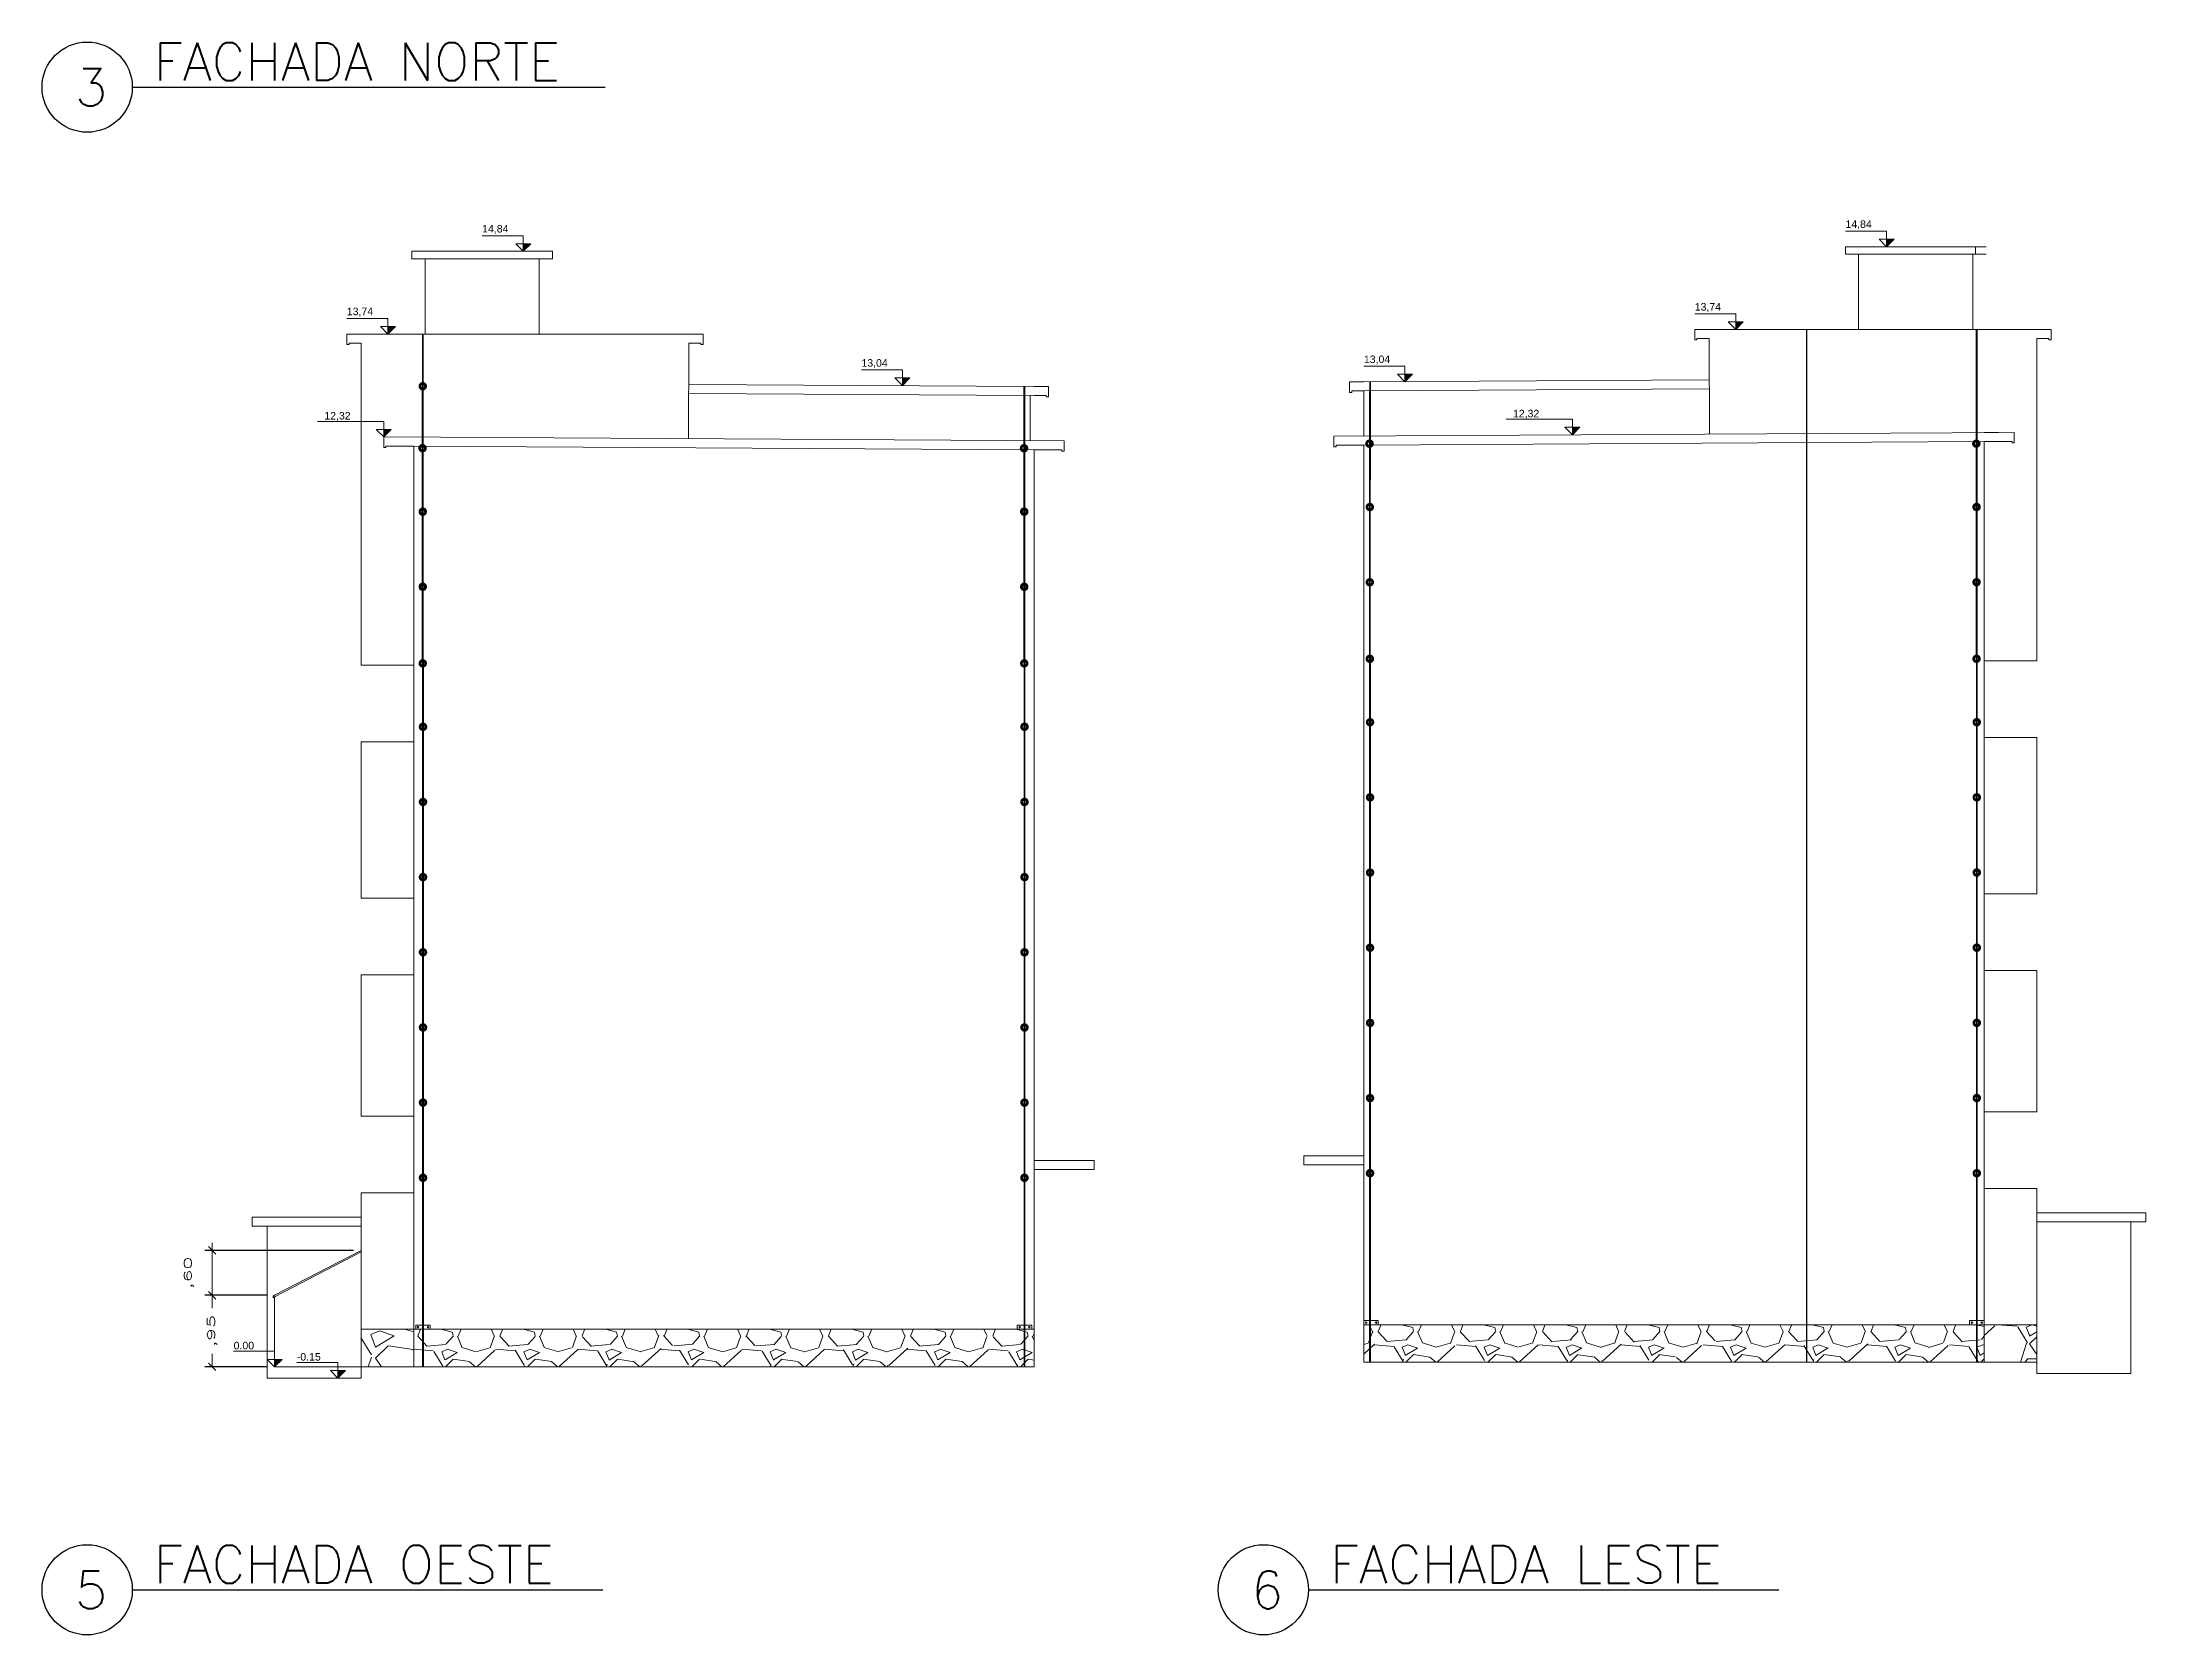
# Model space of a CAD drawing. Extents: x 0 to 11638, y -6007 to 0.
# Drawn here: x 10226.32 to 10254.29, y -3589.97 to -3568.78 of the extents above; entities that cross this region are included whole.
import ezdxf

# ---------------------------------------------------------------- set-up
doc = ezdxf.new("R2010")
doc.units = 0
doc.layers.get('0').update_dxf_attribs({"linetype": 'CONTINUOUS'})
doc.layers.get('Defpoints').update_dxf_attribs({"linetype": 'CONTINUOUS'})
for name, color, linetype in [('ARQ - Cotas', 1, 'CONTINUOUS'), ('ELE-BARRA CHATA ALUMÍNIO', 140, 'CONTINUOUS'), ('ELE-CX. INSPEÇÃO', 40, 'CONTINUOUS')]:
    doc.layers.add(name, color=color, linetype=linetype)
doc.layers.add('ARQ - Esquadrias', color=1, linetype='CONTINUOUS', lineweight=9)
doc.layers.add('ELE-FIXADOR GELCAM', color=160, linetype='CONTINUOUS', lineweight=20)
doc.styles.add('ARIAL', font='arial.ttf')
doc.styles.add('COTA', font='romans.shx', dxfattribs={"width": 2})
doc.styles.add('ROMANS', font='romans.shx', dxfattribs={"height": 0.3})
doc.dimstyles.new('COTA-COMLINHA', dxfattribs={"dimtxt": 0.001, "dimasz": 0.001, "dimexe": 0.001, "dimexo": 0.001, "dimgap": 0.001, "dimtad": 0, "dimzin": 4, "dimtxsty": 'COTA', "dimblk": 'OBLIQUE', "dimcen": 0.001, "dimclrd": 2, "dimclre": 2, "dimclrt": 2, "dimazin": 0, "dimtfac": 1, "dimtmove": 2, "dimatfit": 0, "dimldrblk": 'OBLIQUE', "dimfxl": 1, "dimtfill": 1, "dimtfillclr": 2, "dimlwd": -1, "dimarcsym": 0})

# ---------------------------------------------------------------- blocks, each defined once
blk = doc.blocks.new('_Oblique')
at = {"layer": 'ARQ - Esquadrias', "color": 0, "lineweight": -2}
blk.add_line((-0.5, -0.5), (0.5, 0.5), dxfattribs=at)
blk = doc.blocks.new('*D883')
at = {"layer": 'Defpoints', "color": 0, "lineweight": -2, "ltscale": 0.01, "transparency": 16777216}
for p in [(10228.578, -3585.452), (10229.408, -3585.452), (10229.408, -3586.404)]:
    blk.add_point(p, dxfattribs=at)
at = {"layer": 'ELE-FIXADOR GELCAM', "color": 2, "lineweight": -2, "ltscale": 0.01, "transparency": 16777216}
for p, q in [((10229.308, -3585.452), (10228.478, -3585.452)), ((10229.308, -3586.404), (10228.478, -3586.404))]:
    blk.add_line(p, q, dxfattribs=at)
at = {"layer": 'ELE-FIXADOR GELCAM', "color": 2, "ltscale": 0.01, "transparency": 16777216}
for p, q in [((10228.578, -3585.452), (10228.578, -3585.623)), ((10228.578, -3586.404), (10228.578, -3586.232))]:
    blk.add_line(p, q, dxfattribs=at)
at = {"layer": 'ELE-FIXADOR GELCAM', "color": 2, "ltscale": 0.01, "transparency": 16777216, "xscale": 0.1, "yscale": 0.1, "zscale": 0.1}
for p, rotation in [((10228.578, -3585.452), 90), ((10228.578, -3586.404), 270)]:
    blk.add_blockref('_Oblique', p, dxfattribs=dict(at, rotation=rotation))
at = {"layer": 'ELE-FIXADOR GELCAM', "color": 2, "lineweight": -3, "ltscale": 0.01, "transparency": 16777216, "insert": (10228.578, -3585.928), "char_height": 0.1, "attachment_point": 5, "rotation": 90, "style": 'COTA', "bg_fill": 3, "box_fill_scale": 1.1, "bg_fill_color": 9, "bg_fill_true_color": 13158600, "bg_fill_transparency": 0}
blk.add_mtext(',95', dxfattribs=at)
blk = doc.blocks.new('*D884')
at = {"layer": 'Defpoints', "color": 0, "lineweight": -2, "ltscale": 0.01, "transparency": 16777216}
for p in [(10228.578, -3584.854), (10230.558, -3584.854), (10229.408, -3585.452)]:
    blk.add_point(p, dxfattribs=at)
at = {"layer": 'ELE-FIXADOR GELCAM', "color": 2, "lineweight": -2, "ltscale": 0.01, "transparency": 16777216}
for p, q in [((10230.458, -3584.854), (10228.478, -3584.854)), ((10229.308, -3585.452), (10228.478, -3585.452))]:
    blk.add_line(p, q, dxfattribs=at)
at = {"layer": 'ELE-FIXADOR GELCAM', "color": 2, "ltscale": 0.01, "transparency": 16777216}
for p, q in [((10228.578, -3584.854), (10228.578, -3584.754)), ((10228.578, -3585.452), (10228.578, -3584.854)), ((10228.578, -3585.452), (10228.578, -3585.552))]:
    blk.add_line(p, q, dxfattribs=at)
at = {"layer": 'ELE-FIXADOR GELCAM', "color": 2, "ltscale": 0.01, "transparency": 16777216, "xscale": 0.1, "yscale": 0.1, "zscale": 0.1}
for p, rotation in [((10228.578, -3584.854), 270), ((10228.578, -3585.452), 90)]:
    blk.add_blockref('_Oblique', p, dxfattribs=dict(at, rotation=rotation))
at = {"layer": 'ELE-FIXADOR GELCAM', "color": 2, "lineweight": -3, "ltscale": 0.01, "transparency": 16777216, "insert": (10228.268, -3585.153), "char_height": 0.1, "attachment_point": 5, "rotation": 90, "style": 'COTA', "bg_fill": 3, "box_fill_scale": 1.1, "bg_fill_color": 9, "bg_fill_true_color": 13158600, "bg_fill_transparency": 0}
blk.add_mtext(',60', dxfattribs=at)

msp = doc.modelspace()

# ---------------------------------------------------------------- hatches: boundary and pattern name
at = {"lineweight": 5}
h = msp.add_hatch(dxfattribs=at)
h.set_pattern_fill('GRAVEL', color=0, scale=0.065)
h.set_pattern_definition([(228.0127875, (7574.44664, -5614.75181), (-13.208000001, -14.858999999), [0.2221189, -21.9898144]), (184.969741, (7574.29805, -5614.91691), (19.8119999922, 1.651000094), [0.3811631, -37.7351318]), (132.510447, (7573.91832, -5614.94993), (16.510000007, -18.1609999937), [0.268763, -26.6075698]), (267.273689, (7573.27443, -5615.36268), (1.6510000035, 33.0199999998), [0.3471029, -34.3631843]), (292.8336542, (7573.25792, -5615.70939), (-8.2550000007, 19.8119999997), [0.3403619, -33.695875]), (357.273689, (7573.39, -5616.02308), (-33.0199999998, 1.6510000035), [0.3471029, -34.3631843]), (37.6942405, (7573.73671, -5616.03959), (-21.462999999, -16.5100000012), [0.4590259, -45.44352495]), (72.2553284, (7574.09993, -5615.75892), (11.5570000031, 36.321999999), [0.4333677, -42.9034168]), (121.4295656, (7574.23201, -5615.34617), (-13.2080000019, 21.4629999988), [0.34827845, -34.4796047]), (175.2363583, (7574.0504, -5615.04899), (18.161, -1.651000003), [0.3976136, -19.483059]), (222.3974378, (7573.65416, -5615.015973), (-19.8119999994, -18.1610000007), [0.51420065, -50.9059021]), (138.814075, (7574.90892, -5615.3792), (-11.556999999, 9.906000001), [0.17550295, -17.3748678]), (171.4692344, (7574.77684, -5615.26362), (21.4630000006, -3.3019999963), [0.3338933, -33.05551535]), (225, (7574.4466, -5615.2141), (-2e-16, -1.651), [0.2334861, -2.1013805]), (203.1985905, (7574.33107, -5615.01597), (8.255, 3.302), [0.12573686, -12.4479045]), (291.80141, (7574.2155, -5615.0655), (-1.651, 4.953), [0.17781765, -8.71308944]), (30.963757, (7574.28154, -5615.2306), (4.953, 3.302), [0.2888078, -9.3380938]), (161.565051, (7574.5292, -5615.082), (3.302, -1.651), [0.20883664, -5.0120838]), (16.3895403, (7573.25792, -5615.0655), (16.51, 4.953), [0.2925572, -28.9632373]), (70.346176, (7573.53859, -5614.98295), (-6.6040000006, -18.1609999998), [0.2454393, -24.2984402]), (293.1985905, (7574.5292, -5614.75181), (-3.302, 8.255), [0.2514721, -12.3221693]), (343.6104597, (7574.62825, -5614.98295), (-16.5100000003, 4.9529999988), [0.2925572, -28.9632373]), (339.443955, (7573.25792, -5616.08912), (-8.255, 3.302), [0.2821229, -13.8240273]), (294.7751406, (7573.52208, -5616.18818), (-8.25500001, 18.1609999955), [0.2363869, -23.4023357]), (66.8014095, (7574.5457, -5616.40281), (3.302, 8.255), [0.2514721, -12.3221693]), (17.3540246, (7574.64476, -5616.17167), (-21.4629999996, -6.6040000014), [0.2767588, -27.3990444]), (69.443955, (7573.73671, -5616.40281), (-3.302, -8.255), [0.1410614, -13.96508874]), (101.309932, (7574.44664, -5616.4028), (-1.651, 6.604), [0.0841845, -8.3342967]), (165.963757, (7574.43013, -5616.32026), (4.953, -1.651), [0.3403619, -6.4668855]), (186.009006, (7574.09993, -5616.23771), (16.51, 1.6510000009), [0.31542355, -31.2268872]), (303.690068, (7574.28154, -5615.3792), (-1.651, 3.302), [0.2381105, -5.7146546]), (353.1572266, (7574.41362, -5615.57731), (28.0670000002, -3.3019999985), [0.4157119, -41.1554059]), (60.945396, (7574.82637, -5615.62684), (-6.604, -11.557), [0.16998036, -16.828105]), (90, (7574.909, -5615.4783), (-1.651, 1.651), [0.09906, -1.55194]), (120.256437, (7574.06691, -5616.18818), (6.603999999, -11.5570000005), [0.2293635, -22.7070615]), (48.0127875, (7573.95134, -5615.99006), (13.208000001, 14.858999999), [0.4442379, -21.7676954]), (0, (7574.2485, -5615.6599), (1.651, 1.651), [0.42926, -1.22174]), (325.3048465, (7574.67778, -5615.65986), (16.5100000063, -11.556999991), [0.2610462, -25.8435559]), (254.054604, (7574.89241, -5615.80845), (-1.651, -6.604), [0.2403889, -11.7790725]), (207.6459754, (7574.82637, -5616.03959), (-31.3690000012, -16.5099999978), [0.3913943, -38.7481019]), (175.4260787, (7574.47966, -5616.2212), (-21.463, 1.651), [0.41406915, -40.9928002])])
h.paths.add_polyline_path([(10231.258, -3585.904), (10230.558, -3585.904), (10230.558, -3586.404), (10231.258, -3586.404)])
h = msp.add_hatch(dxfattribs=at)
h.set_pattern_fill('GRAVEL', color=0, scale=0.043)
h.set_pattern_definition([(228.0127875, (7505.644305, -5615.31061), (-8.7376000007, -9.8297999994), [0.14694022, -14.54710797]), (184.969741, (7505.546007, -5615.419833), (13.1063999948, 1.0922000622), [0.25215403, -24.96324102]), (132.510447, (7505.2948, -5615.44168), (10.9220000046, -12.0141999958), [0.17779705, -17.6019308]), (267.273689, (7504.868843, -5615.714727), (1.0922000023, 21.8439999999), [0.22962194, -22.7325681]), (292.8336542, (7504.85792, -5615.94409), (-5.46100000046, 13.1063999998), [0.2251625, -22.29111733]), (357.273689, (7504.9453, -5616.151607), (-21.8439999999, 1.0922000023), [0.22962194, -22.7325681]), (37.6942405, (7505.17466, -5616.16253), (-14.19859999937, -10.9220000008), [0.30366327, -30.0626396]), (72.2553284, (7505.414943, -5615.976855), (7.64540000206, 24.02839999935), [0.2866894, -28.38226034]), (121.4295656, (7505.50232, -5615.703805), (-8.73760000124, 14.1985999992), [0.2303996, -22.80958465]), (175.2363583, (7505.38218, -5615.50721), (12.0141999998, -1.092200002), [0.2630367, -12.8887929]), (222.3974378, (7505.12005, -5615.485365), (-13.10639999958, -12.01420000046), [0.3401635, -33.67621218]), (138.814075, (7505.95012, -5615.72565), (-7.6453999995, 6.5532000005), [0.11610195, -11.4941433]), (171.4692344, (7505.862745, -5615.649195), (14.1986000004, -2.1843999975), [0.22088325, -21.86749477]), (225, (7505.6443, -5615.6164), (-2e-16, -1.0922), [0.15446, -1.39014404]), (203.1985905, (7505.56785, -5615.48536), (5.461, 2.1843999996), [0.08317977, -8.23476762]), (291.8014095, (7505.4914, -5615.51813), (-1.0922, 3.2766), [0.1176332, -5.7640438]), (30.9637565, (7505.53509, -5615.62735), (3.2766, 2.1844), [0.19105745, -6.1775082]), (161.565051, (7505.6989, -5615.52905), (2.1844, -1.0922), [0.13815347, -3.3156862]), (16.3895403, (7504.85792, -5615.51813), (10.922, 3.2766), [0.19353784, -19.16029547]), (70.346176, (7505.043595, -5615.46352), (-4.3688000004, -12.0141999999), [0.16236754, -16.07435274]), (293.1985905, (7505.69892, -5615.31061), (-2.1843999996, 5.461), [0.16635844, -8.15158894]), (343.6104597, (7505.76445, -5615.46352), (-10.9220000002, 3.2765999992), [0.19353784, -19.16029547]), (339.4439548, (7504.85792, -5616.1953), (-5.461, 2.1844), [0.18663514, -9.14512575]), (294.7751406, (7505.03267, -5616.26083), (-5.4610000065, 12.014199997), [0.156379, -15.48154515]), (66.8014095, (7505.70984, -5616.40281), (2.1843999997, 5.461), [0.16635844, -8.15158894]), (17.3540246, (7505.77537, -5616.249905), (-14.1985999997, -4.3688000009), [0.18308658, -18.12552167]), (69.4439548, (7505.17466, -5616.40281), (-2.1844, -5.461), [0.09331757, -9.23844332]), (101.3099325, (7505.6443, -5616.40281), (-1.0922, 4.3688), [0.05569128, -5.51345783]), (165.9637565, (7505.63338, -5616.3482), (3.2766, -1.0922), [0.2251625, -4.27809347]), (186.009006, (7505.414943, -5616.293593), (10.9219999999, 1.0922000006), [0.2086648, -20.6577869]), (303.690068, (7505.5351, -5615.72565), (-1.0922, 2.1844), [0.15751927, -3.78046383]), (353.1572266, (7505.62246, -5615.856713), (18.5674000001, -2.18439999903), [0.2750094, -27.2258839]), (60.945396, (7505.89551, -5615.88948), (-4.3688, -7.6454), [0.11244854, -11.1324387]), (90, (7505.9501, -5615.7912), (-1.0922, 1.0922), [0.065532, -1.026668]), (120.2564372, (7505.3931, -5616.26083), (4.3687999995, -7.6454000003), [0.1517328, -15.02159453]), (48.0127875, (7505.316645, -5616.12976), (8.7376000007, 9.8297999994), [0.29388044, -14.40016775]), (0, (7505.5132, -5615.9113), (1.0922, 1.0922), [0.283972, -0.808228]), (325.3048465, (7505.79721, -5615.91132), (10.9220000041, -7.6453999941), [0.1726921, -17.0965062]), (254.054604, (7505.9392, -5616.00962), (-1.0922, -4.3688), [0.1590265, -7.7923095]), (207.6459754, (7505.89551, -5616.16253), (-20.75180000076, -10.92199999855), [0.2589224, -25.6333597]), (175.4260787, (7505.66615, -5616.28267), (-14.1986, 1.0922), [0.27392267, -27.11831398])])
h.paths.add_polyline_path([(10231.258, -3585.904), (10239.508, -3585.904), (10239.508, -3586.404), (10231.258, -3586.404)])
h = msp.add_hatch(dxfattribs=at)
h.set_pattern_fill('GRAVEL', color=0, scale=0.043)
h.set_pattern_definition([(228.0127875, (7530.430374, -5615.24953), (-8.7376000007, -9.8297999994), [0.14694022, -14.54710797]), (184.969741, (7530.332076, -5615.35875), (13.1063999948, 1.0922000622), [0.25215403, -24.96324102]), (132.510447, (7530.08087, -5615.380595), (10.9220000046, -12.0141999958), [0.17779705, -17.6019308]), (267.273689, (7529.65491, -5615.653645), (1.0922000023, 21.8439999999), [0.22962194, -22.7325681]), (292.8336542, (7529.64399, -5615.883007), (-5.46100000046, 13.1063999998), [0.2251625, -22.29111733]), (357.273689, (7529.731366, -5616.090525), (-21.8439999999, 1.0922000023), [0.22962194, -22.7325681]), (37.6942405, (7529.96073, -5616.101447), (-14.19859999937, -10.9220000008), [0.30366327, -30.0626396]), (72.2553284, (7530.201012, -5615.915773), (7.64540000206, 24.02839999935), [0.2866894, -28.38226034]), (121.4295656, (7530.28839, -5615.64272), (-8.73760000124, 14.1985999992), [0.2303996, -22.80958465]), (175.2363583, (7530.16825, -5615.44613), (12.0141999998, -1.092200002), [0.2630367, -12.8887929]), (222.3974378, (7529.90612, -5615.424283), (-13.10639999958, -12.01420000046), [0.3401635, -33.67621218]), (138.814075, (7530.73619, -5615.66457), (-7.6453999995, 6.5532000005), [0.11610195, -11.4941433]), (171.4692344, (7530.648814, -5615.58811), (14.1986000004, -2.1843999975), [0.22088325, -21.86749477]), (225, (7530.4304, -5615.55535), (-2e-16, -1.0922), [0.15446, -1.39014404]), (203.1985905, (7530.35392, -5615.42428), (5.461, 2.1843999996), [0.08317977, -8.23476762]), (291.8014095, (7530.27747, -5615.45705), (-1.0922, 3.2766), [0.1176332, -5.7640438]), (30.9637565, (7530.32115, -5615.56627), (3.2766, 2.1844), [0.19105745, -6.1775082]), (161.565051, (7530.485, -5615.46797), (2.1844, -1.0922), [0.13815347, -3.3156862]), (16.3895403, (7529.64399, -5615.45705), (10.922, 3.2766), [0.19353784, -19.16029547]), (70.346176, (7529.829664, -5615.40244), (-4.3688000004, -12.0141999999), [0.16236754, -16.07435274]), (293.1985905, (7530.48498, -5615.24953), (-2.1843999996, 5.461), [0.16635844, -8.15158894]), (343.6104597, (7530.550516, -5615.40244), (-10.9220000002, 3.2765999992), [0.19353784, -19.16029547]), (339.4439548, (7529.64399, -5616.13421), (-5.461, 2.1844), [0.18663514, -9.14512575]), (294.7751406, (7529.81874, -5616.199745), (-5.4610000065, 12.014199997), [0.156379, -15.48154515]), (66.8014095, (7530.4959, -5616.34173), (2.1843999997, 5.461), [0.16635844, -8.15158894]), (17.3540246, (7530.56144, -5616.18882), (-14.1985999997, -4.3688000009), [0.18308658, -18.12552167]), (69.4439548, (7529.96073, -5616.34173), (-2.1844, -5.461), [0.09331757, -9.23844332]), (101.3099325, (7530.43037, -5616.34173), (-1.0922, 4.3688), [0.05569128, -5.51345783]), (165.9637565, (7530.41945, -5616.28712), (3.2766, -1.0922), [0.2251625, -4.27809347]), (186.009006, (7530.20101, -5616.23251), (10.9219999999, 1.0922000006), [0.2086648, -20.6577869]), (303.690068, (7530.32115, -5615.66457), (-1.0922, 2.1844), [0.15751927, -3.78046383]), (353.1572266, (7530.40853, -5615.79563), (18.5674000001, -2.18439999903), [0.2750094, -27.2258839]), (60.945396, (7530.68158, -5615.8284), (-4.3688, -7.6454), [0.11244854, -11.1324387]), (90, (7530.7362, -5615.7301), (-1.0922, 1.0922), [0.065532, -1.026668]), (120.2564372, (7530.17917, -5616.199745), (4.3687999995, -7.6454000003), [0.1517328, -15.02159453]), (48.0127875, (7530.102714, -5616.06868), (8.7376000007, 9.8297999994), [0.29388044, -14.40016775]), (0, (7530.2993, -5615.8502), (1.0922, 1.0922), [0.283972, -0.808228]), (325.3048465, (7530.58328, -5615.85024), (10.9220000041, -7.6453999941), [0.1726921, -17.0965062]), (254.054604, (7530.72527, -5615.94854), (-1.0922, -4.3688), [0.1590265, -7.7923095]), (207.6459754, (7530.68158, -5616.101447), (-20.75180000076, -10.92199999855), [0.2589224, -25.6333597]), (175.4260787, (7530.45222, -5616.22159), (-14.1986, 1.0922), [0.27392267, -27.11831398])])
h.paths.add_polyline_path([(10243.894, -3585.843), (10243.894, -3586.343), (10252.144, -3586.343), (10252.144, -3585.843)])
h = msp.add_hatch(dxfattribs=at)
h.set_pattern_fill('GRAVEL', color=0, scale=0.046)
h.set_pattern_definition([(228.0127875, (7530.48524, -5615.17333), (-9.3472000007, -10.5155999993), [0.15719186, -15.56202247]), (184.969741, (7530.38008, -5615.29017), (14.02079999445, 1.16840006656), [0.26974617, -26.7048625]), (132.510447, (7530.11135, -5615.31354), (11.684000005, -12.8523999955), [0.1902015, -18.8299725]), (267.273689, (7529.655674, -5615.60564), (1.16840000245, 23.3679999999), [0.24564208, -24.3185612]), (292.8336542, (7529.64399, -5615.851), (-5.8420000005, 14.0207999998), [0.2408715, -23.84631156]), (357.273689, (7529.73746, -5616.073), (-23.3679999999, 1.16840000245), [0.24564208, -24.3185612]), (37.6942405, (7529.982826, -5616.084683), (-15.18919999933, -11.6840000009), [0.3248491, -32.16003304]), (72.2553284, (7530.239874, -5615.886055), (8.1788000022, 25.7047999993), [0.30669098, -30.36241804]), (121.4295656, (7530.333346, -5615.593955), (-9.3472000013, 15.1891999992), [0.24647398, -24.40095102]), (175.2363583, (7530.20482, -5615.38364), (12.8523999998, -1.168400002), [0.2813881, -13.788011]), (222.3974378, (7529.924406, -5615.360275), (-14.02079999955, -12.8524000005), [0.36389584, -36.02571536]), (138.814075, (7530.81239, -5615.61732), (-8.1787999995, 7.0104000006), [0.1242021, -12.29606028]), (171.4692344, (7530.71892, -5615.535535), (15.1892000004, -2.33679999735), [0.2362937, -23.39313394]), (225, (7530.4852, -5615.5005), (-2e-16, -1.1684), [0.1652363, -1.48713083]), (203.1985905, (7530.40345, -5615.36027), (5.842, 2.3367999996), [0.088983, -8.8092863]), (291.8014095, (7530.32166, -5615.39533), (-1.1684, 3.5052), [0.1258402, -6.16618638]), (30.9637565, (7530.3684, -5615.51217), (3.5052, 2.3368), [0.20438704, -6.60849715]), (161.565051, (7530.54366, -5615.407), (2.3368, -1.1684), [0.1477921, -3.54701313]), (16.3895403, (7529.64399, -5615.395327), (11.684, 3.5052), [0.20704048, -20.49706027]), (70.346176, (7529.84262, -5615.33691), (-4.6736000004, -12.8523999998), [0.1736955, -17.1958192]), (293.1985905, (7530.54366, -5615.17333), (-2.3367999996, 5.842), [0.17796485, -8.72030445]), (343.6104597, (7530.61376, -5615.336907), (-11.6840000002, 3.5051999992), [0.20704048, -20.49706027]), (339.443955, (7529.64399, -5616.11973), (-5.842, 2.3368), [0.1996562, -9.7831578]), (294.7751406, (7529.830934, -5616.18984), (-5.842000007, 12.8523999968), [0.16728918, -16.56165296]), (66.8014095, (7530.55534, -5616.34173), (2.3367999996, 5.842), [0.17796485, -8.72030445]), (17.3540246, (7530.625446, -5616.178155), (-15.1891999997, -4.673600001), [0.19586006, -19.39009295]), (69.443955, (7529.98283, -5616.34173), (-2.3368, -5.842), [0.0998281, -9.8829859]), (101.3099325, (7530.48524, -5616.34173), (-1.1684, 4.6736), [0.0595767, -5.8981177]), (165.963757, (7530.47355, -5616.2833), (3.5052, -1.1684), [0.2408715, -4.5765651]), (186.009006, (7530.239874, -5616.22489), (11.6839999999, 1.1684000006), [0.22322282, -22.09902784]), (303.690068, (7530.3684, -5615.61732), (-1.1684, 2.3368), [0.168509, -4.04421713]), (353.1572266, (7530.46187, -5615.75753), (19.8628000001, -2.33679999896), [0.2941961, -29.12536417]), (60.945396, (7530.75397, -5615.79258), (-4.6736, -8.1788), [0.1202938, -11.90912047]), (90, (7530.8124, -5615.6874), (-1.1684, 1.1684), [0.070104, -1.098296]), (120.2564372, (7530.21651, -5616.18984), (4.6735999994, -8.1788000003), [0.1623188, -16.06961276]), (48.0127875, (7530.13472, -5616.04963), (9.3472000008, 10.5155999993), [0.31438372, -15.4048306]), (0, (7530.345, -5615.816), (1.1684, 1.1684), [0.303784, -0.864616]), (325.3048465, (7530.648814, -5615.81595), (11.6840000044, -8.1787999937), [0.1847404, -18.2892857]), (254.054604, (7530.8007, -5615.9211), (-1.1684, -4.6736), [0.17012138, -8.335959]), (207.6459754, (7530.75397, -5616.084683), (-22.1996000008, -11.68399999845), [0.27698675, -27.42173363]), (175.4260787, (7530.508606, -5616.213207), (-15.1892, 1.1684), [0.29303355, -29.01028937])])
h.paths.add_polyline_path([(10252.844, -3585.843), (10252.144, -3585.843), (10252.144, -3586.343), (10252.844, -3586.343)])
at = {"layer": 'ARQ - Cotas', "lineweight": 5, "ltscale": 0.001}
h = msp.add_hatch(color=256, dxfattribs=at)
h.dxf.hatch_style = 1
h.paths.add_polyline_path([(10232.714, -3571.464), (10232.714, -3571.564), (10232.814, -3571.464)])
h = msp.add_hatch(color=256, dxfattribs=at)
h.dxf.hatch_style = 1
h.paths.add_polyline_path([(10250.845, -3571.403), (10250.845, -3571.503), (10250.945, -3571.403)])
h = msp.add_hatch(color=256, dxfattribs=at)
h.dxf.hatch_style = 1
h.paths.add_polyline_path([(10230.914, -3572.564), (10230.914, -3572.664), (10231.014, -3572.564)])
h = msp.add_hatch(color=256, dxfattribs=at)
h.dxf.hatch_style = 1
h.paths.add_polyline_path([(10248.84, -3572.503), (10248.84, -3572.603), (10248.94, -3572.503)])
h = msp.add_hatch(color=256, dxfattribs=at)
h.dxf.hatch_style = 1
h.paths.add_polyline_path([(10244.44, -3573.2), (10244.44, -3573.3), (10244.54, -3573.2)])
h = msp.add_hatch(color=256, dxfattribs=at)
h.dxf.hatch_style = 1
h.paths.add_polyline_path([(10237.757, -3573.249), (10237.757, -3573.349), (10237.857, -3573.249)])
h = msp.add_hatch(color=256, dxfattribs=at)
h.dxf.hatch_style = 1
h.paths.add_polyline_path([(10230.858, -3573.934), (10230.858, -3574.034), (10230.958, -3573.934)])
h = msp.add_hatch(color=256, dxfattribs=at)
h.dxf.hatch_style = 1
h.paths.add_polyline_path([(10246.667, -3573.905), (10246.667, -3574.005), (10246.767, -3573.905)])
h = msp.add_hatch(color=256, dxfattribs=at)
h.dxf.hatch_style = 1
h.paths.add_polyline_path([(10229.408, -3586.304), (10229.408, -3586.404), (10229.508, -3586.304)])
h = msp.add_hatch(color=256, dxfattribs=at)
h.dxf.hatch_style = 1
h.paths.add_polyline_path([(10230.249, -3586.454), (10230.249, -3586.554), (10230.349, -3586.454)])

# ---------------------------------------------------------------- linework, layer by layer
at = {"lineweight": -2}
for p, q in [((10227.515, -3569.38), (10233.802, -3569.38)), ((10227.515, -3589.37), (10233.771, -3589.37)), ((10243.158, -3589.37), (10249.413, -3589.37))]:
    msp.add_line(p, q, dxfattribs=at)
at = {"color": 0, "lineweight": 5}
for p, q in [((10250.299, -3571.603), (10250.299, -3571.503)), ((10250.299, -3571.503), (10252.169, -3571.503)), ((10250.845, -3571.403), (10250.745, -3571.403)), ((10250.845, -3571.503), (10250.745, -3571.403)), ((10250.845, -3571.503), (10250.845, -3571.403)), ((10252.029, -3571.503), (10252.029, -3571.603)), ((10231.233, -3571.664), (10231.233, -3571.564)), ((10231.233, -3571.564), (10233.103, -3571.564)), ((10231.408, -3571.664), (10231.233, -3571.664)), ((10232.928, -3571.664), (10231.408, -3571.664)), ((10231.408, -3571.664), (10231.408, -3572.664)), ((10232.928, -3572.664), (10232.928, -3571.664)), ((10233.103, -3571.664), (10232.928, -3571.664)), ((10233.103, -3571.564), (10233.103, -3571.664)), ((10250.474, -3571.603), (10250.299, -3571.603)), ((10251.994, -3571.603), (10250.474, -3571.603)), ((10250.474, -3571.603), (10250.474, -3572.603)), ((10251.994, -3572.603), (10251.994, -3571.603)), ((10252.169, -3571.603), (10251.994, -3571.603)), ((10248.294, -3572.723), (10248.294, -3572.603)), ((10253.034, -3572.603), (10248.294, -3572.603)), ((10253.034, -3572.723), (10253.034, -3572.603)), ((10230.368, -3572.784), (10230.368, -3572.664)), ((10230.368, -3572.664), (10235.108, -3572.664)), ((10230.368, -3572.784), (10230.368, -3572.804)), ((10230.368, -3572.804), (10230.398, -3572.804)), ((10230.398, -3572.804), (10230.398, -3572.784)), ((10230.558, -3572.784), (10230.398, -3572.784)), ((10230.558, -3577.071), (10230.558, -3572.784)), ((10234.918, -3572.784), (10234.911, -3574.056)), ((10235.078, -3572.784), (10234.918, -3572.784)), ((10235.078, -3572.804), (10235.078, -3572.784)), ((10235.108, -3572.804), (10235.078, -3572.804)), ((10235.108, -3572.784), (10235.108, -3572.664)), ((10235.108, -3572.784), (10235.108, -3572.804)), ((10248.294, -3572.723), (10248.294, -3572.743)), ((10248.294, -3572.743), (10248.324, -3572.743)), ((10248.324, -3572.743), (10248.324, -3572.723)), ((10248.324, -3572.723), (10248.484, -3572.723)), ((10248.484, -3572.723), (10248.491, -3573.995)), ((10252.844, -3577.01), (10252.844, -3572.723)), ((10252.844, -3572.723), (10253.004, -3572.723)), ((10253.004, -3572.743), (10253.004, -3572.723)), ((10253.034, -3572.743), (10253.004, -3572.743)), ((10253.034, -3572.723), (10253.034, -3572.743)), ((10239.508, -3573.361), (10234.915, -3573.336)), ((10239.508, -3573.481), (10234.915, -3573.456)), ((10239.455, -3574.081), (10239.455, -3573.481)), ((10239.698, -3573.361), (10239.508, -3573.361)), ((10239.668, -3573.481), (10239.508, -3573.481)), ((10239.668, -3573.501), (10239.668, -3573.481)), ((10239.698, -3573.481), (10239.698, -3573.361)), ((10239.698, -3573.481), (10239.698, -3573.501)), ((10243.704, -3573.42), (10243.704, -3573.3)), ((10243.894, -3573.3), (10243.704, -3573.3)), ((10243.704, -3573.42), (10243.704, -3573.44)), ((10243.704, -3573.44), (10243.734, -3573.44)), ((10243.734, -3573.44), (10243.734, -3573.42)), ((10243.734, -3573.42), (10243.894, -3573.42)), ((10243.894, -3573.3), (10248.487, -3573.275)), ((10243.894, -3573.42), (10248.487, -3573.395)), ((10243.894, -3574.02), (10243.894, -3573.42)), ((10239.698, -3573.501), (10239.668, -3573.501)), ((10230.858, -3574.154), (10230.858, -3574.034)), ((10230.858, -3574.034), (10239.908, -3574.084)), ((10252.544, -3573.973), (10243.494, -3574.023)), ((10243.494, -3574.143), (10243.494, -3574.023)), ((10252.144, -3573.975), (10252.334, -3573.975)), ((10252.544, -3574.093), (10252.544, -3573.973)), ((10230.858, -3574.154), (10230.858, -3574.174)), ((10230.858, -3574.174), (10230.888, -3574.174)), ((10231.258, -3574.154), (10230.888, -3574.154)), ((10230.888, -3574.174), (10230.888, -3574.154)), ((10231.258, -3586.404), (10231.258, -3574.154)), ((10231.258, -3574.154), (10239.508, -3574.204)), ((10239.508, -3586.404), (10239.508, -3574.204)), ((10239.508, -3574.204), (10239.878, -3574.204)), ((10239.878, -3574.224), (10239.878, -3574.204)), ((10239.908, -3574.224), (10239.878, -3574.224)), ((10239.908, -3574.204), (10239.908, -3574.084)), ((10239.908, -3574.204), (10239.908, -3574.224)), ((10243.494, -3574.143), (10243.494, -3574.163)), ((10243.494, -3574.163), (10243.524, -3574.163)), ((10243.894, -3574.143), (10243.524, -3574.143)), ((10243.524, -3574.163), (10243.524, -3574.143)), ((10252.144, -3574.093), (10243.894, -3574.143)), ((10243.894, -3586.343), (10243.894, -3574.143)), ((10252.144, -3586.343), (10252.144, -3574.093)), ((10252.144, -3574.093), (10252.514, -3574.093)), ((10252.514, -3574.113), (10252.514, -3574.093)), ((10252.544, -3574.113), (10252.514, -3574.113)), ((10252.544, -3574.093), (10252.544, -3574.113)), ((10230.558, -3577.071), (10231.258, -3577.071)), ((10252.844, -3577.01), (10252.144, -3577.01)), ((10230.558, -3580.171), (10230.558, -3578.091)), ((10231.258, -3578.091), (10230.558, -3578.091)), ((10252.844, -3578.03), (10252.144, -3578.03)), ((10252.844, -3580.11), (10252.844, -3578.03)), ((10231.258, -3580.171), (10230.558, -3580.171)), ((10252.844, -3580.11), (10252.144, -3580.11)), ((10230.558, -3583.071), (10230.558, -3581.191)), ((10231.258, -3581.191), (10230.558, -3581.191)), ((10252.844, -3581.13), (10252.144, -3581.13)), ((10252.844, -3583.01), (10252.844, -3581.13)), ((10231.258, -3583.071), (10230.558, -3583.071)), ((10252.844, -3583.01), (10252.144, -3583.01)), ((10240.308, -3583.659), (10239.508, -3583.659)), ((10239.508, -3583.779), (10240.308, -3583.779)), ((10240.308, -3583.779), (10240.308, -3583.659)), ((10243.094, -3583.718), (10243.094, -3583.598)), ((10243.094, -3583.598), (10243.894, -3583.598)), ((10243.894, -3583.718), (10243.094, -3583.718)), ((10230.558, -3586.404), (10230.558, -3584.091)), ((10231.258, -3584.091), (10230.558, -3584.091)), ((10252.844, -3584.03), (10252.144, -3584.03)), ((10252.844, -3586.343), (10252.844, -3584.03)), ((10254.294, -3584.353), (10252.844, -3584.353)), ((10254.294, -3584.473), (10254.294, -3584.353)), ((10229.108, -3584.534), (10229.108, -3584.414)), ((10229.108, -3584.414), (10230.558, -3584.414)), ((10229.308, -3584.534), (10229.108, -3584.534)), ((10229.308, -3586.404), (10229.308, -3584.534)), ((10229.308, -3584.534), (10230.558, -3584.534)), ((10254.094, -3584.473), (10252.844, -3584.473)), ((10254.094, -3586.343), (10254.094, -3584.473)), ((10254.094, -3584.473), (10254.294, -3584.473)), ((10229.408, -3585.452), (10230.558, -3584.854)), ((10229.408, -3585.474), (10230.558, -3584.876)), ((10229.408, -3585.452), (10229.389, -3585.462)), ((10229.389, -3585.484), (10229.389, -3585.462)), ((10229.417, -3585.469), (10229.389, -3585.484)), ((10229.408, -3586.404), (10229.408, -3585.474)), ((10230.558, -3586.404), (10230.558, -3585.904)), ((10230.558, -3585.904), (10239.508, -3585.904)), ((10243.894, -3585.843), (10252.844, -3585.843)), ((10252.844, -3586.343), (10252.844, -3585.843)), ((10243.894, -3586.343), (10252.144, -3586.343)), ((10252.144, -3586.343), (10252.844, -3586.343)), ((10252.844, -3586.493), (10252.844, -3586.343)), ((10254.094, -3586.343), (10254.094, -3586.493)), ((10229.308, -3586.404), (10229.308, -3586.554)), ((10229.308, -3586.554), (10230.558, -3586.554)), ((10230.558, -3586.404), (10229.408, -3586.404)), ((10231.258, -3586.404), (10230.558, -3586.404)), ((10230.558, -3586.554), (10230.558, -3586.404)), ((10239.508, -3586.404), (10231.258, -3586.404)), ((10254.094, -3586.493), (10252.844, -3586.493))]:
    msp.add_line(p, q, dxfattribs=at)
at = {"color": 40, "lineweight": 5, "true_color": 0xf8d731}
for p, q in [((10243.894, -3585.843), (10243.894, -3585.787)), ((10243.894, -3585.787), (10244.085, -3585.787)), ((10244.085, -3585.843), (10244.085, -3585.787)), ((10251.95, -3585.843), (10251.95, -3585.787)), ((10251.95, -3585.787), (10252.141, -3585.787)), ((10252.141, -3585.843), (10252.141, -3585.787)), ((10231.286, -3585.904), (10231.286, -3585.848)), ((10231.286, -3585.848), (10231.477, -3585.848)), ((10231.286, -3585.904), (10231.477, -3585.904)), ((10231.477, -3585.904), (10231.477, -3585.848)), ((10239.285, -3585.904), (10239.285, -3585.848)), ((10239.285, -3585.848), (10239.476, -3585.848)), ((10239.285, -3585.904), (10239.476, -3585.904)), ((10239.476, -3585.904), (10239.476, -3585.848)), ((10243.894, -3585.843), (10244.085, -3585.843)), ((10251.95, -3585.843), (10252.141, -3585.843))]:
    msp.add_line(p, q, dxfattribs=at)
at = {"lineweight": -2}
for centre in [(10226.915, -3569.38), (10226.915, -3589.37), (10242.558, -3589.37)]:
    msp.add_circle(centre, 0.6, dxfattribs=at)
at = {"color": 40, "lineweight": 5, "true_color": 0xf8d731}
for centre in [(10243.924, -3585.815), (10244.056, -3585.815), (10251.98, -3585.815), (10252.111, -3585.815), (10231.315, -3585.876), (10231.447, -3585.876), (10239.315, -3585.876), (10239.446, -3585.876)]:
    msp.add_circle(centre, 0.0106, dxfattribs=at)
at = {"layer": 'ARQ - Cotas', "lineweight": 5, "ltscale": 0.001}
for p, q in [((10232.168, -3571.357), (10232.714, -3571.357)), ((10232.714, -3571.464), (10232.614, -3571.464)), ((10232.714, -3571.564), (10232.614, -3571.464)), ((10232.714, -3571.357), (10232.714, -3571.464)), ((10232.814, -3571.464), (10232.714, -3571.464)), ((10232.714, -3571.564), (10232.714, -3571.464)), ((10232.714, -3571.564), (10232.814, -3571.464)), ((10250.299, -3571.296), (10250.845, -3571.296)), ((10250.845, -3571.296), (10250.845, -3571.403)), ((10250.945, -3571.403), (10250.845, -3571.403)), ((10250.845, -3571.503), (10250.945, -3571.403)), ((10230.368, -3572.457), (10230.914, -3572.457)), ((10230.914, -3572.564), (10230.814, -3572.564)), ((10230.914, -3572.664), (10230.814, -3572.564)), ((10230.914, -3572.457), (10230.914, -3572.564)), ((10231.014, -3572.564), (10230.914, -3572.564)), ((10230.914, -3572.664), (10230.914, -3572.564)), ((10230.914, -3572.664), (10231.014, -3572.564)), ((10248.294, -3572.396), (10248.84, -3572.396)), ((10248.84, -3572.503), (10248.74, -3572.503)), ((10248.84, -3572.603), (10248.74, -3572.503)), ((10248.84, -3572.396), (10248.84, -3572.503)), ((10248.94, -3572.503), (10248.84, -3572.503)), ((10248.84, -3572.603), (10248.84, -3572.503)), ((10248.84, -3572.603), (10248.94, -3572.503)), ((10237.212, -3573.142), (10237.757, -3573.142)), ((10237.757, -3573.142), (10237.757, -3573.249)), ((10243.894, -3573.094), (10244.44, -3573.094)), ((10244.44, -3573.2), (10244.34, -3573.2)), ((10244.44, -3573.3), (10244.34, -3573.2)), ((10244.44, -3573.094), (10244.44, -3573.2)), ((10244.54, -3573.2), (10244.44, -3573.2)), ((10244.44, -3573.3), (10244.44, -3573.2)), ((10244.44, -3573.3), (10244.54, -3573.2)), ((10237.757, -3573.249), (10237.657, -3573.249)), ((10237.757, -3573.349), (10237.657, -3573.249)), ((10237.857, -3573.249), (10237.757, -3573.249)), ((10237.757, -3573.349), (10237.757, -3573.249)), ((10237.757, -3573.349), (10237.857, -3573.249)), ((10229.978, -3573.827), (10230.858, -3573.827)), ((10230.858, -3573.934), (10230.758, -3573.934)), ((10230.858, -3574.034), (10230.758, -3573.934)), ((10230.858, -3573.827), (10230.858, -3573.934)), ((10230.958, -3573.934), (10230.858, -3573.934)), ((10230.858, -3574.034), (10230.858, -3573.934)), ((10230.858, -3574.034), (10230.958, -3573.934)), ((10245.786, -3573.798), (10246.667, -3573.798)), ((10246.667, -3573.905), (10246.567, -3573.905)), ((10246.667, -3574.005), (10246.567, -3573.905)), ((10246.667, -3573.798), (10246.667, -3573.905)), ((10246.767, -3573.905), (10246.667, -3573.905)), ((10246.667, -3574.005), (10246.667, -3573.905)), ((10246.667, -3574.005), (10246.767, -3573.905)), ((10228.863, -3586.197), (10229.408, -3586.197)), ((10229.408, -3586.304), (10229.308, -3586.304)), ((10229.408, -3586.404), (10229.308, -3586.304)), ((10229.408, -3586.197), (10229.408, -3586.304)), ((10229.508, -3586.304), (10229.408, -3586.304)), ((10229.408, -3586.404), (10229.408, -3586.304)), ((10229.408, -3586.404), (10229.508, -3586.304)), ((10229.703, -3586.347), (10230.249, -3586.347)), ((10230.249, -3586.347), (10230.249, -3586.454)), ((10230.249, -3586.454), (10230.149, -3586.454)), ((10230.249, -3586.554), (10230.149, -3586.454)), ((10230.349, -3586.454), (10230.249, -3586.454)), ((10230.249, -3586.554), (10230.249, -3586.454)), ((10230.249, -3586.554), (10230.349, -3586.454))]:
    msp.add_line(p, q, dxfattribs=at)
at = {"layer": 'ARQ - Cotas', "lineweight": -2}
msp.add_line((10249.781, -3572.603), (10249.781, -3586.343), dxfattribs=at)
at = {"layer": 'ELE-BARRA CHATA ALUMÍNIO', "const_width": 0.025}
for points in [[(10231.379, -3572.664), (10231.379, -3573.359)], [(10252.042, -3572.605), (10252.042, -3574.965)], [(10231.378, -3573.359), (10231.378, -3575.026)], [(10239.377, -3573.361), (10239.377, -3575.026)], [(10243.977, -3573.3), (10243.973, -3574.965)], [(10231.378, -3575.008), (10231.378, -3577.046)], [(10239.377, -3575.008), (10239.377, -3577.046)], [(10243.973, -3574.948), (10243.973, -3576.985)], [(10252.042, -3574.947), (10252.042, -3576.985)], [(10231.381, -3577.027), (10231.381, -3577.888)], [(10239.38, -3577.027), (10239.38, -3577.888)], [(10243.976, -3576.967), (10243.976, -3577.827)], [(10252.045, -3576.966), (10252.045, -3577.827)], [(10231.381, -3577.87), (10231.381, -3579.908)], [(10239.38, -3577.87), (10239.38, -3579.908)], [(10243.976, -3577.81), (10243.976, -3579.847)], [(10252.045, -3577.809), (10252.045, -3579.847)], [(10231.381, -3579.87), (10231.381, -3581.908)], [(10239.38, -3579.87), (10239.38, -3581.908)], [(10243.976, -3579.81), (10243.976, -3581.847)], [(10252.045, -3579.809), (10252.045, -3581.847)], [(10231.381, -3584.304), (10231.381, -3581.87)], [(10239.38, -3584.304), (10239.38, -3581.87)], [(10243.976, -3584.243), (10243.976, -3581.81)], [(10252.045, -3584.242), (10252.045, -3581.809)]]:
    msp.add_lwpolyline(points, dxfattribs=at)
at = {"layer": 'ELE-CX. INSPEÇÃO', "const_width": 0.025}
for points in [[(10231.381, -3586.404), (10231.381, -3584.304)], [(10239.38, -3586.404), (10239.38, -3584.304)], [(10243.976, -3586.343), (10243.976, -3584.243)], [(10252.045, -3586.342), (10252.045, -3584.242)]]:
    msp.add_lwpolyline(points, dxfattribs=at)
at = {"layer": 'ELE-FIXADOR GELCAM', "const_width": 0.075}
for points in [[(10231.378, -3573.377, -1), (10231.378, -3573.34, -1)], [(10231.378, -3573.377, -1), (10231.378, -3573.34, -1)], [(10231.375, -3574.202, -1), (10231.375, -3574.165, -1)], [(10231.375, -3574.202, -1), (10231.375, -3574.165, -1)], [(10239.374, -3574.202, -1), (10239.374, -3574.165, -1)], [(10239.374, -3574.202, -1), (10239.374, -3574.165, -1)], [(10243.969, -3574.142, -1), (10243.969, -3574.104, -1)], [(10243.969, -3574.142, -1), (10243.969, -3574.104, -1)], [(10252.039, -3574.141, -1), (10252.039, -3574.104, -1)], [(10252.039, -3574.141, -1), (10252.039, -3574.104, -1)], [(10231.378, -3575.046, -1), (10231.378, -3575.008, -1)], [(10231.378, -3575.046, -1), (10231.378, -3575.008, -1)], [(10231.378, -3575.046, -1), (10231.378, -3575.008, -1)], [(10239.377, -3575.046, -1), (10239.377, -3575.008, -1)], [(10239.377, -3575.046, -1), (10239.377, -3575.008, -1)], [(10239.377, -3575.046, -1), (10239.377, -3575.008, -1)], [(10243.973, -3574.985, -1), (10243.973, -3574.948, -1)], [(10243.973, -3574.985, -1), (10243.973, -3574.948, -1)], [(10243.973, -3574.985, -1), (10243.973, -3574.948, -1)], [(10252.042, -3574.985, -1), (10252.042, -3574.947, -1)], [(10252.042, -3574.985, -1), (10252.042, -3574.947, -1)], [(10252.042, -3574.985, -1), (10252.042, -3574.947, -1)], [(10231.378, -3576.046, -1), (10231.378, -3576.008, -1)], [(10231.378, -3576.046, -1), (10231.378, -3576.008, -1)], [(10239.377, -3576.046, -1), (10239.377, -3576.008, -1)], [(10239.377, -3576.046, -1), (10239.377, -3576.008, -1)], [(10243.973, -3575.985, -1), (10243.973, -3575.948, -1)], [(10243.973, -3575.985, -1), (10243.973, -3575.948, -1)], [(10252.042, -3575.985, -1), (10252.042, -3575.947, -1)], [(10252.042, -3575.985, -1), (10252.042, -3575.947, -1)], [(10231.378, -3577.064, -1), (10231.378, -3577.027, -1)], [(10231.378, -3577.064, -1), (10231.378, -3577.027, -1)], [(10239.377, -3577.064, -1), (10239.377, -3577.027, -1)], [(10239.377, -3577.064, -1), (10239.377, -3577.027, -1)], [(10243.973, -3577.004, -1), (10243.973, -3576.966, -1)], [(10243.973, -3577.004, -1), (10243.973, -3576.966, -1)], [(10252.042, -3577.003, -1), (10252.042, -3576.966, -1)], [(10252.042, -3577.003, -1), (10252.042, -3576.966, -1)], [(10231.381, -3577.908, -1), (10231.381, -3577.87, -1)], [(10231.381, -3577.908, -1), (10231.381, -3577.87, -1)], [(10231.381, -3577.908, -1), (10231.381, -3577.87, -1)], [(10239.38, -3577.908, -1), (10239.38, -3577.87, -1)], [(10239.38, -3577.908, -1), (10239.38, -3577.87, -1)], [(10239.38, -3577.908, -1), (10239.38, -3577.87, -1)], [(10243.976, -3577.847, -1), (10243.976, -3577.81, -1)], [(10243.976, -3577.847, -1), (10243.976, -3577.81, -1)], [(10243.976, -3577.847, -1), (10243.976, -3577.81, -1)], [(10252.045, -3577.847, -1), (10252.045, -3577.809, -1)], [(10252.045, -3577.847, -1), (10252.045, -3577.809, -1)], [(10252.045, -3577.847, -1), (10252.045, -3577.809, -1)], [(10243.976, -3578.847, -1), (10243.976, -3578.81, -1)], [(10243.976, -3578.847, -1), (10243.976, -3578.81, -1)], [(10252.045, -3578.847, -1), (10252.045, -3578.809, -1)], [(10252.045, -3578.847, -1), (10252.045, -3578.809, -1)], [(10231.381, -3578.908, -1), (10231.381, -3578.87, -1)], [(10231.381, -3578.908, -1), (10231.381, -3578.87, -1)], [(10239.38, -3578.908, -1), (10239.38, -3578.87, -1)], [(10239.38, -3578.908, -1), (10239.38, -3578.87, -1)], [(10231.381, -3579.908, -1), (10231.381, -3579.87, -1)], [(10231.381, -3579.908, -1), (10231.381, -3579.87, -1)], [(10231.381, -3579.908, -1), (10231.381, -3579.87, -1)], [(10239.38, -3579.908, -1), (10239.38, -3579.87, -1)], [(10239.38, -3579.908, -1), (10239.38, -3579.87, -1)], [(10239.38, -3579.908, -1), (10239.38, -3579.87, -1)], [(10243.976, -3579.847, -1), (10243.976, -3579.81, -1)], [(10243.976, -3579.847, -1), (10243.976, -3579.81, -1)], [(10243.976, -3579.847, -1), (10243.976, -3579.81, -1)], [(10252.045, -3579.847, -1), (10252.045, -3579.809, -1)], [(10252.045, -3579.847, -1), (10252.045, -3579.809, -1)], [(10252.045, -3579.847, -1), (10252.045, -3579.809, -1)], [(10231.381, -3580.908, -1), (10231.381, -3580.87, -1)], [(10231.381, -3580.908, -1), (10231.381, -3580.87, -1)], [(10239.38, -3580.908, -1), (10239.38, -3580.87, -1)], [(10239.38, -3580.908, -1), (10239.38, -3580.87, -1)], [(10243.976, -3580.847, -1), (10243.976, -3580.81, -1)], [(10243.976, -3580.847, -1), (10243.976, -3580.81, -1)], [(10252.045, -3580.847, -1), (10252.045, -3580.809, -1)], [(10252.045, -3580.847, -1), (10252.045, -3580.809, -1)], [(10231.381, -3581.908, -1), (10231.381, -3581.87, -1)], [(10231.381, -3581.908, -1), (10231.381, -3581.87, -1)], [(10231.381, -3581.908, -1), (10231.381, -3581.87, -1)], [(10239.38, -3581.908, -1), (10239.38, -3581.87, -1)], [(10239.38, -3581.908, -1), (10239.38, -3581.87, -1)], [(10239.38, -3581.908, -1), (10239.38, -3581.87, -1)], [(10243.976, -3581.847, -1), (10243.976, -3581.81, -1)], [(10243.976, -3581.847, -1), (10243.976, -3581.81, -1)], [(10243.976, -3581.847, -1), (10243.976, -3581.81, -1)], [(10252.045, -3581.847, -1), (10252.045, -3581.809, -1)], [(10252.045, -3581.847, -1), (10252.045, -3581.809, -1)], [(10252.045, -3581.847, -1), (10252.045, -3581.809, -1)], [(10231.381, -3582.908, -1), (10231.381, -3582.87, -1)], [(10231.381, -3582.908, -1), (10231.381, -3582.87, -1)], [(10239.38, -3582.908, -1), (10239.38, -3582.87, -1)], [(10239.38, -3582.908, -1), (10239.38, -3582.87, -1)], [(10243.976, -3582.847, -1), (10243.976, -3582.81, -1)], [(10243.976, -3582.847, -1), (10243.976, -3582.81, -1)], [(10252.045, -3582.847, -1), (10252.045, -3582.809, -1)], [(10252.045, -3582.847, -1), (10252.045, -3582.809, -1)], [(10231.363, -3583.889, -1), (10231.4, -3583.889, -1)], [(10231.381, -3583.908, -1), (10231.381, -3583.87, -1)], [(10239.362, -3583.889, -1), (10239.399, -3583.889, -1)], [(10239.38, -3583.908, -1), (10239.38, -3583.87, -1)], [(10243.957, -3583.828, -1), (10243.995, -3583.828, -1)], [(10243.976, -3583.847, -1), (10243.976, -3583.81, -1)], [(10252.027, -3583.828, -1), (10252.064, -3583.828, -1)], [(10252.045, -3583.847, -1), (10252.045, -3583.809, -1)]]:
    msp.add_lwpolyline(points, format="xyb", close=True, dxfattribs=at)

# ---------------------------------------------------------------- texts
at = {"lineweight": -2, "char_height": 0.5, "attachment_point": 1, "style": 'ROMANS'}
for s, width, insert in [('FACHADA NORTE', 15.14067, (10227.799, -3568.79)), ('3', 0.78764, (10226.754, -3569.132)), ('FACHADA OESTE', 15.14067, (10227.799, -3588.78)), ('FACHADA LESTE', 15.14067, (10243.442, -3588.78)), ('5', 0.78764, (10226.753, -3589.122)), ('6', 0.78764, (10242.395, -3589.122))]:
    msp.add_mtext_dynamic_manual_height_columns(s, width=width, gutter_width=1500, heights=[0], dxfattribs=dict(at, insert=insert))
at = {"layer": 'ARQ - Cotas', "lineweight": 5, "ltscale": 0.001, "char_height": 0.1, "attachment_point": 7, "line_spacing_factor": 0.970891, "style": 'ARIAL'}
for s, insert in [('14,84', (10232.168, -3571.332)), ('14,84', (10250.299, -3571.271)), ('13,74', (10230.368, -3572.432)), ('13,74', (10248.294, -3572.371)), ('13,04', (10237.212, -3573.117)), ('13,04', (10243.894, -3573.069)), ('12,32', (10230.069, -3573.82)), ('12,32', (10245.877, -3573.791)), ('0.00', (10228.863, -3586.172)), ('-0.15', (10229.703, -3586.322))]:
    msp.add_mtext(s, dxfattribs=dict(at, insert=insert))

# ---------------------------------------------------------------- next in the draw order: dimensions: what is measured, and where the dimension line sits
at = {"layer": 'ELE-FIXADOR GELCAM', "color": 0, "lineweight": -3, "ltscale": 0.01}
dim = msp.add_linear_dim(base=(10228.578, -3585.452), p1=(10229.408, -3586.404), p2=(10229.408, -3585.452), angle=90, dimstyle='COTA-COMLINHA', dxfattribs=at)
dim.commit()
dim.dimension.update_dxf_attribs({"geometry": '*D883', "text_midpoint": (10228.578, -3585.928)})

# ---------------------------------------------------------------- next in the draw order: dimensions: what is measured, and where the dimension line sits
dim = msp.add_linear_dim(base=(10228.578, -3584.854), p1=(10229.408, -3585.452), p2=(10230.558, -3584.854), angle=90, dimstyle='COTA-COMLINHA', dxfattribs=at)
dim.commit()
dim.dimension.update_dxf_attribs({"geometry": '*D884', "text_midpoint": (10228.268, -3585.153)})

doc.saveas('drawing.dxf')
